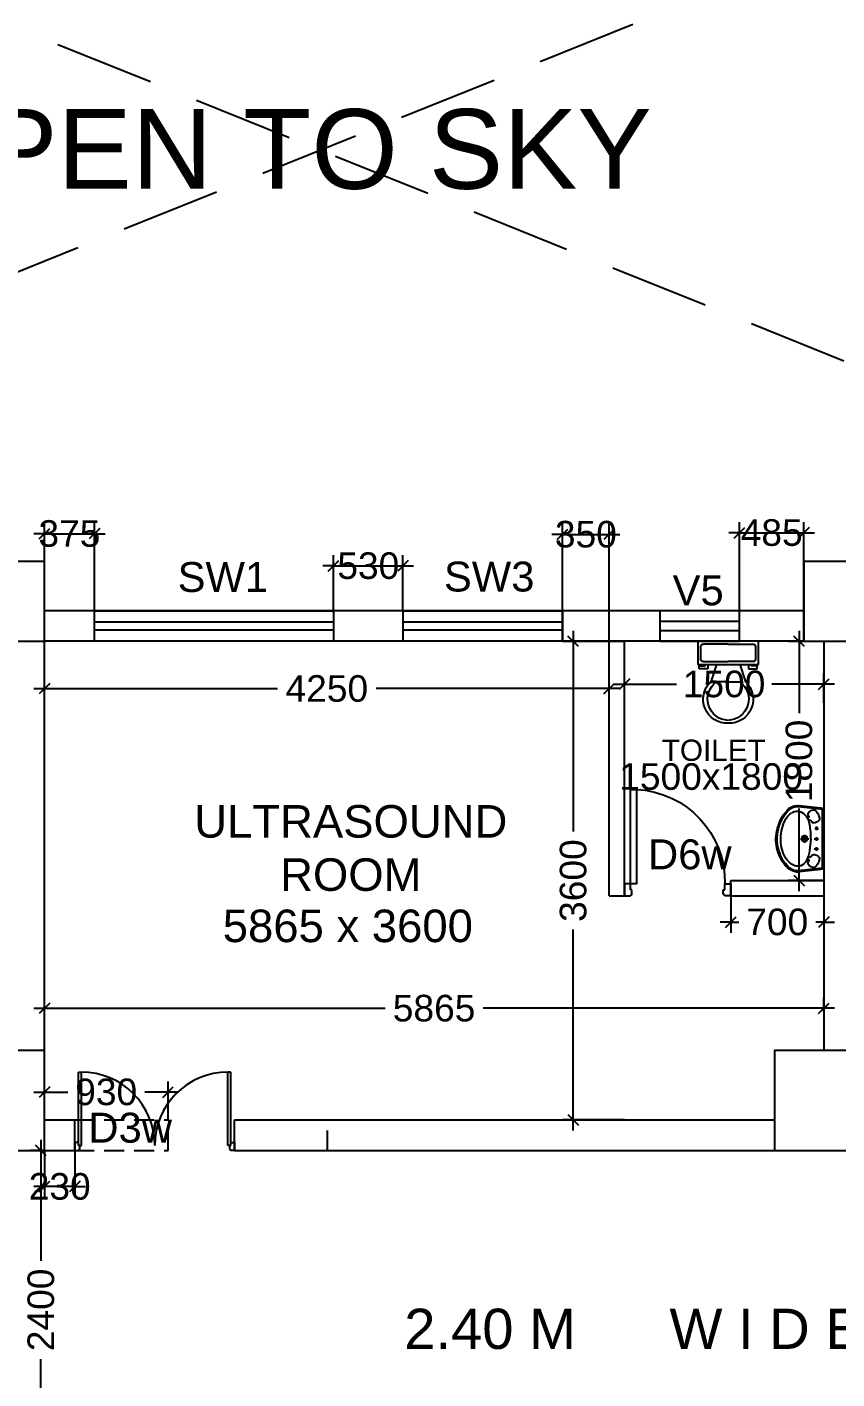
# Model space of a CAD drawing. Extents: x 6345096 to 6738923, y -6490958 to -6305885.
# Drawn here: x 6554546 to 6560640, y -6405190 to -6395018 of the extents above; entities that cross this region are included whole.
import ezdxf
from ezdxf.enums import TextEntityAlignment as Align

# ---------------------------------------------------------------- set-up
doc = ezdxf.new("R2010")
doc.units = 0
doc.header["$LTSCALE"] = 600
doc.header["$MEASUREMENT"] = 0
doc.header["$PDMODE"] = 35
doc.linetypes.add('HIDDEN', pattern=[0.375, 0.25, -0.125])
doc.linetypes.add('HIDDEN2', pattern=[0.1875, 0.125, -0.0625])
doc.layers.get('0').update_dxf_attribs({"linetype": 'CONTINUOUS'})
doc.layers.get('Defpoints').update_dxf_attribs({"linetype": 'CONTINUOUS'})
for name, color, linetype in [('DOOR', 32, 'CONTINUOUS'), ('Duct', 8, 'CONTINUOUS'), ('HS', 251, 'CONTINUOUS'), ('joinery', 7, 'CONTINUOUS'), ('LA-column', 3, 'CONTINUOUS'), ('REVISIONS', 6, 'CONTINUOUS'), ('Room Dim', 1, 'CONTINUOUS'), ('TEXT', 6, 'CONTINUOUS'), ('Toi-Euip', 8, 'CONTINUOUS'), ('toi-fix', 46, 'CONTINUOUS'), ('Walls', 7, 'CONTINUOUS'), ('WIN', 151, 'CONTINUOUS'), ('Working Dim', 5, 'CONTINUOUS')]:
    doc.layers.add(name, color=color, linetype=linetype)
doc.styles.add('ari', font='arial.ttf')
doc.styles.add('ARIAL', font='arial.ttf')
doc.dimstyles.new('int. dim', dxfattribs={"dimtxt": 200, "dimasz": 80, "dimexe": 80, "dimexo": 0, "dimgap": 70, "dimtad": 0, "dimdec": 0, "dimzin": 12, "dimdsep": 46, "dimtxsty": 'ari', "dimblk": 'OBLIQUE', "dimcen": 2, "dimdle": 80, "dimclrd": 256, "dimclre": 256, "dimclrt": 6, "dimadec": 0, "dimazin": 0, "dimtfac": 1, "dimtdec": 0, "dimtix": 1, "dimtmove": 2, "dimatfit": 3, "dimfxl": 1, "dimtolj": 1, "dimtzin": 0, "dimlwd": -1, "dimlwe": -1, "dimarcsym": 0})

# ---------------------------------------------------------------- blocks, each defined once
blk = doc.blocks.new('Z$W@#1275')
at = {"layer": 'DOOR'}
for p, q in [((73, 1500), (0, 1500)), ((0, 1500), (0, 1467)), ((0, 1467), (2, 1467)), ((11, 1456), (11, 1458)), ((11, 1456), (47, 1456)), ((47, 1467), (736, 1467)), ((47, 1467), (47, 1439)), ((47, 1456), (47, 1467)), ((47, 1467), (73, 1467)), ((47, 1439), (736, 1439)), ((73, 1467), (73, 1500)), ((736, 1467), (736, 1439)), ((0, 33), (2, 33)), ((0, 0), (0, 33)), ((73, 0), (0, 0)), ((11, 44), (11, 42)), ((11, 44), (47, 44)), ((47, 61), (736, 61)), ((47, 33), (47, 61)), ((47, 44), (47, 33)), ((47, 33), (736, 33)), ((47, 33), (73, 33)), ((73, 33), (73, 0)), ((736, 33), (736, 61))]:
    blk.add_line(p, q, dxfattribs=at)
for centre, start, end in [((11, 1467), 180, 270), ((11, 33), 90, 180)]:
    blk.add_arc(centre, 9.13, start, end, dxfattribs=at)
at = {"layer": 'DOOR', "color": 145}
for centre, start, end in [((47, 1439), 270, 0), ((47, 61), 0, 90)]:
    blk.add_arc(centre, 689, start, end, dxfattribs=at)
blk = doc.blocks.new('Z$W@#1841')
at = {"layer": 'DOOR'}
for p, q in [((-268, -167), (-317, -167)), ((-317, -167), (-317, -267)), ((-268, -218), (-268, -167)), ((-254, -218), (-268, -218)), ((-254, -254), (-254, -218)), ((519, -254), (519, -218)), ((519, -218), (533, -218)), ((533, -218), (533, -167)), ((533, -167), (583, -167)), ((583, -167), (583, -267)), ((-317, -267), (-268, -267)), ((-268, -267), (-268, -265)), ((-254, -254), (-256, -254)), ((519, -254), (522, -254)), ((533, -267), (533, -265)), ((583, -267), (533, -267))]:
    blk.add_line(p, q, dxfattribs=at)
blk.add_lwpolyline([(482, 633), (482, -167), (533, -167), (533, 633)], close=True, dxfattribs=at)
at = {"layer": 'DOOR', "color": 145}
blk.add_arc((518, -152), 786, 92.6177, 181.1129, dxfattribs=at)
at = {"layer": 'DOOR'}
for centre, start, end in [((-268, -254), 270, 0), ((533, -254), 180, 270)]:
    blk.add_arc(centre, 11.2, start, end, dxfattribs=at)
blk = doc.blocks.new('A$C70ED7303')
at = {"layer": 'toi-fix', "color": 8}
for p, q in [((0, 0), (229, 0)), ((229, 0), (229, -174)), ((-229, 0), (0, 0)), ((-229, -174), (-229, 0)), ((-207, -44), (-207, -131)), ((0, -22), (-185, -22)), ((0, -22), (185, -22)), ((207, -44), (207, -131)), ((229, -174), (-229, -174)), ((-218, -207), (-218, -185)), ((-218, -185), (-174, -185)), ((-185, -153), (0, -153)), ((-174, -185), (-174, -174)), ((-153, -174), (-153, -207)), ((-87, -174), (-131, -305)), ((185, -153), (0, -153)), ((87, -174), (131, -305)), ((153, -174), (153, -207)), ((174, -185), (174, -174)), ((218, -185), (174, -185)), ((218, -207), (218, -185)), ((-153, -207), (-218, -207)), ((153, -207), (218, -207)), ((0, -305), (-87, -305)), ((0, -305), (87, -305))]:
    blk.add_line(p, q, dxfattribs=at)
for centre, major_axis, start_param, end_param in [((-188, -41), (13.6, -13.6), 2.214297, 4.068888), ((188, -41), (13.6, -13.6), 0.643501, 2.498091), ((-188, -134), (-13.6, -13.6), 5.35589, 7.21048), ((188, -134), (-13.6, -13.6), 0.643501, 2.498091), ((-7, -436), (-128, -128), 4.686239, 7.105146), ((5, -435), (-113, -113), 4.541602, 7.039318), ((7, -436), (56, -172), -0.351019, 2.067888), ((-5, -435), (-113, -113), 0.814663, 3.31238)]:
    blk.add_ellipse(centre, major_axis=major_axis, ratio=1, start_param=start_param, end_param=end_param, dxfattribs=at)
blk = doc.blocks.new('A$C1E9F72C1')
at = {"layer": 'Toi-Euip', "color": 8}
for p, q in [((-228, 0), (-249, -186)), ((-228, 0), (228, 0)), ((228, 0), (249, -186)), ((-221, -7), (-242, -193)), ((-213, -10), (209, -10)), ((-64, -55), (-90, -55)), ((-76, -73), (-76, -40)), ((12, -55), (-15, -55)), ((-1, -73), (-1, -40)), ((92, -55), (65, -55)), ((79, -67), (79, -40)), ((221, -6), (242, -193)), ((-30, -145), (31, -145)), ((1, -175), (1, -113))]:
    blk.add_line(p, q, dxfattribs=at)
for centre, radius in [((-76, -55), 6.49), ((-1, -55), 6.49), ((79, -55), 6.49), ((1, -145), 21.7), ((1, -145), 15.6), ((1, -145), 11)]:
    blk.add_circle(centre, radius, dxfattribs=at)
for centre, radius, start, end in [((-208, 15), 24.9, 216.2215, 258.8549), ((208, 16), 26, 271.4204, 321.2513), ((-196, -77), 20.9, 116.809, 207.5092), ((-160, -68), 57.4, 198.3504, 235.0331), ((-125, -156), 127, 109.5864, 129.4018), ((-152, -67), 34.3, 68.6439, 118.0808), ((-168, -75), 49.6, 12.807, 54.9415), ((-115, -115), 27, 106.386, 151.7285), ((-150, -73), 32.2, 330.0791, 16.0346), ((35, -906), 808, 92.48, 98.7772), ((-3, -837), 738, 84.4518, 89.7569), ((152, -73), 32.2, 163.9654, 209.9209), ((170, -75), 49.6, 125.0585, 167.193), ((117, -115), 27, 28.2715, 73.614), ((154, -67), 34.3, 61.9192, 111.3561), ((127, -156), 127, 50.5982, 70.4136), ((163, -68), 57.4, 304.9669, 341.6496), ((198, -77), 20.9, 332.4908, 63.191), ((-166, -197), 84, 173.0041, 196.7608), ((-163, -200), 78.8, 174.8598, 213.2089), ((-110, -193), 95.5, 167.3454, 194.4146), ((-129, -205), 80.8, 113.6187, 156.307), ((-182, -101), 18, 230.4642, 309.5358), ((-164, -121), 8.67, 53.8926, 133.9597), ((-77, -276), 168, 94.0281, 120.4098), ((-163, -122), 8.8, 329.6713, 65.4896), ((-131, -108), 8.62, 142.6961, 276.8474), ((46, -401), 299, 76.1733, 85.7679), ((102, -220), 111, 24.9779, 81.9798), ((135, -107), 7.45, 281.3197, 41.7016), ((164, -122), 7.8, 112.0693, 194.8477), ((166, -121), 8.67, 46.0403, 126.1074), ((184, -101), 18, 230.4642, 309.5358), ((137, -201), 71.5, 327.5919, 23.2221), ((147, -198), 95.2, 311.9105, 2.7762), ((150, -200), 100, 311.3831, 7.6058), ((-141, -199), 107, 191.4479, 227.66), ((-120, -183), 124, 208.7854, 238.1585), ((-16, -67), 289, 226.8801, 256.3199), ((-83, -175), 127, 199.3054, 242.2025), ((-54, -136), 202, 229.3146, 253.0106), ((-13, -73), 250, 238.9436, 269.4813), ((5, -23), 300, 266.1546, 294.5893), ((11, -60), 296, 278.977, 313.6155), ((18, -68), 278, 292.3326, 313.7827), ((77, -165), 141, 291.6868, 328.1397), ((0, -46), 305, 248.1503, 293.8049), ((-4, -83), 277, 253.1484, 282.8609)]:
    blk.add_arc(centre, radius, start, end, dxfattribs=at)
blk = doc.blocks.new('_Oblique')
at = {"color": 0, "linetype": 'ByBlock', "lineweight": -2}
blk.add_line((-0.5, -0.5), (0.5, 0.5), dxfattribs=at)
blk = doc.blocks.new('*D676')
at = {"layer": 'Defpoints', "color": 0, "transparency": 16777216}
for p in [(6559041, -6399640, 5), (6558656, -6403240), (6559041, -6403240, 5)]:
    blk.add_point(p, dxfattribs=at)
at = {"layer": 'Working Dim', "transparency": 16777216}
for p, q in [((6559041, -6399640), (6558576, -6399640)), ((6558656, -6399560), (6558656, -6401071)), ((6558656, -6403320), (6558656, -6401808)), ((6559041, -6403240), (6558576, -6403240))]:
    blk.add_line(p, q, dxfattribs=at)
at = {"layer": 'Working Dim', "transparency": 16777216, "xscale": 80, "yscale": 80, "zscale": 80}
for p, rotation in [((6558656, -6399640), 90), ((6558656, -6403240), 270)]:
    blk.add_blockref('_Oblique', p, dxfattribs=dict(at, rotation=rotation))
at = {"layer": 'Working Dim', "color": 6, "transparency": 16777216, "insert": (6558656, -6401440), "char_height": 200, "attachment_point": 5, "rotation": 90, "style": 'ari'}
blk.add_mtext('\\A1;3600', dxfattribs=at)
blk = doc.blocks.new('*D677')
at = {"layer": 'Defpoints', "color": 0, "transparency": 16777216}
for p in [(6558926, -6399996), (6554677, -6400118, 5), (6558926, -6400118, 5)]:
    blk.add_point(p, dxfattribs=at)
at = {"layer": 'Working Dim', "transparency": 16777216}
for p, q in [((6554677, -6400118), (6554677, -6399916)), ((6558926, -6400118), (6558926, -6399916)), ((6554597, -6399996), (6556430, -6399996)), ((6559006, -6399996), (6557174, -6399996))]:
    blk.add_line(p, q, dxfattribs=at)
at = {"layer": 'Working Dim', "transparency": 16777216, "xscale": 80, "yscale": 80, "zscale": 80, "rotation": 180}
blk.add_blockref('_Oblique', (6554677, -6399996), dxfattribs=at)
at = {"layer": 'Working Dim', "transparency": 16777216, "xscale": 80, "yscale": 80, "zscale": 80}
blk.add_blockref('_Oblique', (6558926, -6399996), dxfattribs=at)
at = {"layer": 'Working Dim', "color": 6, "transparency": 16777216, "insert": (6556802, -6399996), "char_height": 200, "attachment_point": 5, "style": 'ari'}
blk.add_mtext('\\A1;4250', dxfattribs=at)
blk = doc.blocks.new('*D678')
at = {"layer": 'Defpoints', "color": 0, "transparency": 16777216}
for p in [(6560541, -6402401), (6554677, -6402425, 5), (6560541, -6402425, 5)]:
    blk.add_point(p, dxfattribs=at)
at = {"layer": 'Working Dim', "transparency": 16777216}
for p, q in [((6554597, -6402401), (6557240, -6402401)), ((6554677, -6402425), (6554677, -6402321)), ((6560621, -6402401), (6557979, -6402401)), ((6560541, -6402425), (6560541, -6402321))]:
    blk.add_line(p, q, dxfattribs=at)
at = {"layer": 'Working Dim', "transparency": 16777216, "xscale": 80, "yscale": 80, "zscale": 80, "rotation": 180}
blk.add_blockref('_Oblique', (6554677, -6402401), dxfattribs=at)
at = {"layer": 'Working Dim', "transparency": 16777216, "xscale": 80, "yscale": 80, "zscale": 80}
blk.add_blockref('_Oblique', (6560541, -6402401), dxfattribs=at)
at = {"layer": 'Working Dim', "color": 6, "transparency": 16777216, "insert": (6557609, -6402401), "char_height": 200, "attachment_point": 5, "style": 'ari'}
blk.add_mtext('\\A1;5865', dxfattribs=at)
blk = doc.blocks.new('*D679')
at = {"layer": 'Defpoints', "color": 0, "transparency": 16777216}
for p in [(6554677, -6403031), (6554677, -6403240, 5), (6555607, -6403240, 5)]:
    blk.add_point(p, dxfattribs=at)
at = {"layer": 'Working Dim', "transparency": 16777216}
for p, q in [((6554677, -6403240), (6554677, -6402951)), ((6555607, -6403240), (6555607, -6402951)), ((6554597, -6403031), (6554852, -6403031)), ((6555687, -6403031), (6555433, -6403031))]:
    blk.add_line(p, q, dxfattribs=at)
at = {"layer": 'Working Dim', "transparency": 16777216, "xscale": 80, "yscale": 80, "zscale": 80, "rotation": 180}
blk.add_blockref('_Oblique', (6554677, -6403031), dxfattribs=at)
at = {"layer": 'Working Dim', "transparency": 16777216, "xscale": 80, "yscale": 80, "zscale": 80}
blk.add_blockref('_Oblique', (6555607, -6403031), dxfattribs=at)
at = {"layer": 'Working Dim', "color": 6, "transparency": 16777216, "insert": (6555142, -6403031), "char_height": 200, "attachment_point": 5, "style": 'ari'}
blk.add_mtext('\\A1;930', dxfattribs=at)
blk = doc.blocks.new('*D680')
at = {"layer": 'Defpoints', "color": 0, "transparency": 16777216}
for p in [(6560541, -6399962), (6559041, -6400102, 5), (6560541, -6400102, 5)]:
    blk.add_point(p, dxfattribs=at)
at = {"layer": 'Working Dim', "transparency": 16777216}
for p, q in [((6558961, -6399962), (6559433, -6399962)), ((6559041, -6400102), (6559041, -6399882)), ((6560621, -6399962), (6560150, -6399962)), ((6560541, -6400102), (6560541, -6399882))]:
    blk.add_line(p, q, dxfattribs=at)
at = {"layer": 'Working Dim', "transparency": 16777216, "xscale": 80, "yscale": 80, "zscale": 80, "rotation": 180}
blk.add_blockref('_Oblique', (6559041, -6399962), dxfattribs=at)
at = {"layer": 'Working Dim', "transparency": 16777216, "xscale": 80, "yscale": 80, "zscale": 80}
blk.add_blockref('_Oblique', (6560541, -6399962), dxfattribs=at)
at = {"layer": 'Working Dim', "color": 6, "transparency": 16777216, "insert": (6559791, -6399962), "char_height": 200, "attachment_point": 5, "style": 'ari'}
blk.add_mtext('\\A1;1500', dxfattribs=at)
blk = doc.blocks.new('*D681')
at = {"layer": 'Defpoints', "color": 0, "transparency": 16777216}
for p in [(6560541, -6399640, 5), (6560355, -6401440), (6560541, -6401440, 5)]:
    blk.add_point(p, dxfattribs=at)
at = {"layer": 'Working Dim', "transparency": 16777216}
for p, q in [((6560541, -6399640), (6560275, -6399640)), ((6560355, -6399560), (6560355, -6400181)), ((6560355, -6401520), (6560355, -6400898)), ((6560541, -6401440), (6560275, -6401440))]:
    blk.add_line(p, q, dxfattribs=at)
at = {"layer": 'Working Dim', "transparency": 16777216, "xscale": 80, "yscale": 80, "zscale": 80}
for p, rotation in [((6560355, -6399640), 90), ((6560355, -6401440), 270)]:
    blk.add_blockref('_Oblique', p, dxfattribs=dict(at, rotation=rotation))
at = {"layer": 'Working Dim', "color": 6, "transparency": 16777216, "insert": (6560355, -6400540), "char_height": 200, "attachment_point": 5, "rotation": 90, "style": 'ari'}
blk.add_mtext('\\A1;1800', dxfattribs=at)
blk = doc.blocks.new('*D684')
at = {"layer": 'Defpoints', "color": 0, "transparency": 16777216}
for p in [(6560391, -6398823), (6559906, -6399640, 2), (6560391, -6399640, 5)]:
    blk.add_point(p, dxfattribs=at)
at = {"layer": 'Working Dim', "transparency": 16777216}
for p, q in [((6559906, -6398823), (6559826, -6398823)), ((6559906, -6399640), (6559906, -6398743)), ((6559906, -6398823), (6560391, -6398823)), ((6560391, -6399640), (6560391, -6398743)), ((6560391, -6398823), (6560471, -6398823))]:
    blk.add_line(p, q, dxfattribs=at)
at = {"layer": 'Working Dim', "transparency": 16777216, "xscale": 80, "yscale": 80, "zscale": 80}
blk.add_blockref('_Oblique', (6559906, -6398823), dxfattribs=at)
at = {"layer": 'Working Dim', "transparency": 16777216, "xscale": 80, "yscale": 80, "zscale": 80, "rotation": 180}
blk.add_blockref('_Oblique', (6560391, -6398823), dxfattribs=at)
at = {"layer": 'Working Dim', "color": 6, "transparency": 16777216, "insert": (6560149, -6398823), "char_height": 200, "attachment_point": 5, "style": 'ari'}
blk.add_mtext('\\A1;485', dxfattribs=at)
blk = doc.blocks.new('*D685')
at = {"layer": 'Defpoints', "color": 0, "transparency": 16777216}
for p in [(6555053, -6398830), (6554677, -6399640, 5), (6555053, -6399640, 2)]:
    blk.add_point(p, dxfattribs=at)
at = {"layer": 'Working Dim', "transparency": 16777216}
for p, q in [((6554677, -6398830), (6554597, -6398830)), ((6554677, -6399640), (6554677, -6398750)), ((6554677, -6398830), (6555053, -6398830)), ((6555053, -6399640), (6555053, -6398750)), ((6555053, -6398830), (6555133, -6398830))]:
    blk.add_line(p, q, dxfattribs=at)
at = {"layer": 'Working Dim', "transparency": 16777216, "xscale": 80, "yscale": 80, "zscale": 80}
blk.add_blockref('_Oblique', (6554677, -6398830), dxfattribs=at)
at = {"layer": 'Working Dim', "transparency": 16777216, "xscale": 80, "yscale": 80, "zscale": 80, "rotation": 180}
blk.add_blockref('_Oblique', (6555053, -6398830), dxfattribs=at)
at = {"layer": 'Working Dim', "color": 6, "transparency": 16777216, "insert": (6554865, -6398830), "char_height": 200, "attachment_point": 5, "style": 'ari'}
blk.add_mtext('\\A1;375', dxfattribs=at)
blk = doc.blocks.new('*D686')
at = {"layer": 'Defpoints', "color": 0, "transparency": 16777216}
for p in [(6558926, -6398835), (6558576, -6399640), (6558926, -6399640, 5)]:
    blk.add_point(p, dxfattribs=at)
at = {"layer": 'Working Dim', "transparency": 16777216}
for p, q in [((6558576, -6398835), (6558496, -6398835)), ((6558576, -6399640), (6558576, -6398755)), ((6558576, -6398835), (6558926, -6398835)), ((6558926, -6399640), (6558926, -6398755)), ((6558926, -6398835), (6559006, -6398835))]:
    blk.add_line(p, q, dxfattribs=at)
at = {"layer": 'Working Dim', "transparency": 16777216, "xscale": 80, "yscale": 80, "zscale": 80}
blk.add_blockref('_Oblique', (6558576, -6398835), dxfattribs=at)
at = {"layer": 'Working Dim', "transparency": 16777216, "xscale": 80, "yscale": 80, "zscale": 80, "rotation": 180}
blk.add_blockref('_Oblique', (6558926, -6398835), dxfattribs=at)
at = {"layer": 'Working Dim', "color": 6, "transparency": 16777216, "insert": (6558751, -6398835), "char_height": 200, "attachment_point": 5, "style": 'ari'}
blk.add_mtext('\\A1;350', dxfattribs=at)
blk = doc.blocks.new('*D696')
at = {"layer": 'Defpoints', "color": 0, "transparency": 16777216}
for p in [(6554651, -6403470), (6554678, -6403470, 8), (6554677, -6405870, 2)]:
    blk.add_point(p, dxfattribs=at)
at = {"layer": 'Working Dim', "transparency": 16777216}
for p, q in [((6554651, -6403390), (6554651, -6404300)), ((6554678, -6403470), (6554571, -6403470)), ((6554651, -6405950), (6554651, -6405040)), ((6554677, -6405870), (6554571, -6405870))]:
    blk.add_line(p, q, dxfattribs=at)
at = {"layer": 'Working Dim', "transparency": 16777216, "xscale": 80, "yscale": 80, "zscale": 80}
for p, rotation in [((6554651, -6403470), 90), ((6554651, -6405870), 270)]:
    blk.add_blockref('_Oblique', p, dxfattribs=dict(at, rotation=rotation))
at = {"layer": 'Working Dim', "color": 6, "transparency": 16777216, "insert": (6554651, -6404670), "char_height": 200, "attachment_point": 5, "rotation": 90, "style": 'ari'}
blk.add_mtext('\\A1;2400', dxfattribs=at)
blk = doc.blocks.new('*D1094')
at = {"layer": 'Defpoints', "color": 0, "transparency": 16777216}
for p in [(6559841, -6401555, 5), (6560541, -6401555, 5), (6559841, -6401752)]:
    blk.add_point(p, dxfattribs=at)
at = {"layer": 'Working Dim', "transparency": 16777216}
for p, q in [((6559841, -6401555), (6559841, -6401832)), ((6560541, -6401555), (6560541, -6401832)), ((6559841, -6401752), (6559761, -6401752)), ((6559841, -6401752), (6559902, -6401752)), ((6560541, -6401752), (6560481, -6401752)), ((6560541, -6401752), (6560621, -6401752))]:
    blk.add_line(p, q, dxfattribs=at)
at = {"layer": 'Working Dim', "transparency": 16777216, "xscale": 80, "yscale": 80, "zscale": 80}
blk.add_blockref('_Oblique', (6559841, -6401752), dxfattribs=at)
at = {"layer": 'Working Dim', "transparency": 16777216, "xscale": 80, "yscale": 80, "zscale": 80, "rotation": 180}
blk.add_blockref('_Oblique', (6560541, -6401752), dxfattribs=at)
at = {"layer": 'Working Dim', "color": 6, "transparency": 16777216, "insert": (6560191, -6401752), "char_height": 200, "attachment_point": 5, "style": 'ari'}
blk.add_mtext('\\A1;700', dxfattribs=at)
blk = doc.blocks.new('*D1801')
at = {"layer": 'Defpoints', "color": 0, "transparency": 16777216}
for p in [(6554677, -6403470), (6554907, -6403470), (6554677, -6403742)]:
    blk.add_point(p, dxfattribs=at)
at = {"layer": 'REVISIONS', "color": 8, "transparency": 16777216}
for p, q in [((6554677, -6403470), (6554677, -6403822)), ((6554907, -6403470), (6554907, -6403822)), ((6554677, -6403742), (6554597, -6403742)), ((6554907, -6403742), (6554677, -6403742)), ((6554907, -6403742), (6554987, -6403742))]:
    blk.add_line(p, q, dxfattribs=at)
at = {"layer": 'REVISIONS', "color": 8, "transparency": 16777216, "xscale": 80, "yscale": 80, "zscale": 80}
blk.add_blockref('_Oblique', (6554677, -6403742), dxfattribs=at)
at = {"layer": 'REVISIONS', "color": 8, "transparency": 16777216, "xscale": 80, "yscale": 80, "zscale": 80, "rotation": 180}
blk.add_blockref('_Oblique', (6554907, -6403742), dxfattribs=at)
at = {"layer": 'REVISIONS', "color": 6, "transparency": 16777216, "insert": (6554792, -6403742), "char_height": 200, "attachment_point": 5, "style": 'ari'}
blk.add_mtext('\\A1;230', dxfattribs=at)
blk = doc.blocks.new('*D1866')
at = {"layer": 'Defpoints', "color": 0, "transparency": 16777216}
for p in [(6557375, -6399072), (6556853, -6399410, 2), (6557375, -6399410, 2)]:
    blk.add_point(p, dxfattribs=at)
at = {"layer": 'Working Dim', "transparency": 16777216}
for p, q in [((6556853, -6399410), (6556853, -6398992)), ((6557375, -6399410), (6557375, -6398992)), ((6556853, -6399072), (6556773, -6399072)), ((6556853, -6399072), (6557375, -6399072)), ((6557375, -6399072), (6557455, -6399072))]:
    blk.add_line(p, q, dxfattribs=at)
at = {"layer": 'Working Dim', "transparency": 16777216, "xscale": 80, "yscale": 80, "zscale": 80}
blk.add_blockref('_Oblique', (6556853, -6399072), dxfattribs=at)
at = {"layer": 'Working Dim', "transparency": 16777216, "xscale": 80, "yscale": 80, "zscale": 80, "rotation": 180}
blk.add_blockref('_Oblique', (6557375, -6399072), dxfattribs=at)
at = {"layer": 'Working Dim', "color": 6, "transparency": 16777216, "insert": (6557114, -6399072), "char_height": 200, "attachment_point": 5, "style": 'ari'}
blk.add_mtext('\\A1;530', dxfattribs=at)
blk = doc.blocks.new('A$C2CD672AE')
at = {"layer": 'Walls', "color": 8, "linetype": 'HIDDEN'}
for p, q in [((30072.1, 57014.3), (24358.1, 57014.3)), ((30072.1, 56784.3), (24358.1, 56784.3)), ((24358.1, 54984.3), (24358.1, 56784.3)), ((24358.1, 53704.4), (24358.1, 56784.3)), ((28607.1, 54869.3), (28607.1, 56784.3)), ((28722.1, 54869.3), (28722.1, 56784.3)), ((29522.1, 56784.3), (29522.1, 56784.3)), ((30222.1, 56784.3), (30222.1, 53704.2)), ((29522.1, 54984.3), (30222.1, 54984.3)), ((29522.1, 54869.3), (29522.1, 54984.3)), ((24358.1, 53704.4), (24358.1, 54869.3)), ((28607.1, 54869.3), (28722.1, 54869.3)), ((29522.1, 54869.3), (30222.1, 54869.3)), ((24358.1, 53184.4), (25287.8, 53184.4)), ((25287.8, 52954.4), (25287.8, 53184.4)), ((26487.8, 53184.4), (29852.1, 53184.4)), ((26487.8, 52954.4), (26487.8, 53184.4)), ((24358.1, 52954.4), (25287.8, 52954.4)), ((24358.1, 52954.4), (25287.8, 52954.4)), ((26487.8, 52954.4), (29852.1, 52954.4))]:
    blk.add_line(p, q, dxfattribs=at)

msp = doc.modelspace()

# ---------------------------------------------------------------- linework, layer by layer
at = {"layer": 'Duct', "color": 8, "linetype": 'HIDDEN2', "ltscale": 10}
for p, q in [((6565365.849, -6392479.577, 1.756), (6548516.936, -6399260.842, 1.699)), ((6548516.936, -6392628.528, 1.755), (6565365.849, -6399409.793, 1.698))]:
    msp.add_line(p, q, dxfattribs=at)
at = {"layer": 'LA-column', "color": 2, "elevation": 2.39}
for points in [[(6554677.527, -6399639.615), (6554677.527, -6399039.615), (6554227.527, -6399039.615), (6554227.527, -6399639.615)], [(6560771.528, -6399639.615), (6560771.528, -6399039.615), (6560391.528, -6399039.615), (6560391.528, -6399639.615)], [(6554677.527, -6403469.616), (6554677.527, -6402719.616), (6554077.527, -6402719.616), (6554077.527, -6403469.616)], [(6560771.528, -6403469.612), (6560771.528, -6402719.612), (6560171.528, -6402719.612), (6560171.528, -6403469.612)]]:
    msp.add_lwpolyline(points, close=True, dxfattribs=at)
at = {"layer": 'Walls', "linetype": 'Continuous'}
for p, q in [((6560391.437, -6399409.574), (6554677.437, -6399409.574)), ((6560391.437, -6399639.574), (6554677.437, -6399639.574)), ((6554677.437, -6402719.548), (6554677.437, -6399639.574)), ((6558926.437, -6401554.597), (6558926.437, -6399639.574)), ((6559041.437, -6401554.597), (6559041.437, -6399639.574)), ((6559841.437, -6399639.597), (6559841.437, -6399639.574)), ((6560541.443, -6399639.596), (6560541.437, -6402719.671)), ((6559841.437, -6401439.597), (6560541.437, -6401439.597)), ((6559841.437, -6401554.597), (6559841.437, -6401439.597)), ((6558926.437, -6401554.597), (6559041.437, -6401554.597)), ((6559841.437, -6401554.597), (6560541.437, -6401554.597)), ((6554677.439, -6403239.551), (6554907.142, -6403239.551)), ((6554907.142, -6403469.551), (6554907.142, -6403239.551)), ((6556107.142, -6403239.552), (6560171.437, -6403239.551)), ((6556107.142, -6403469.552), (6556107.142, -6403239.552)), ((6554677.439, -6403469.551), (6554907.142, -6403469.551)), ((6554677.439, -6403469.551), (6554907.142, -6403469.551)), ((6556107.142, -6403469.552), (6560171.437, -6403469.551))]:
    msp.add_line(p, q, dxfattribs=at)
at = {"layer": 'Walls'}
for p, q in [((6554677.437, -6401439.597), (6554677.437, -6399639.574)), ((6554677.437, -6402719.551), (6554677.437, -6401554.597))]:
    msp.add_line(p, q, dxfattribs=at)
at = {"layer": 'WIN', "linetype": 'Continuous', "elevation": 2.39}
for points in [[(6555052.861, -6399409.525), (6556852.861, -6399409.525), (6556852.861, -6399639.525), (6555052.861, -6399639.525)], [(6557375.397, -6399409.597), (6558575.397, -6399409.597), (6558575.397, -6399639.597), (6557375.397, -6399639.597)], [(6559906.437, -6399409.597), (6559306.437, -6399409.597), (6559306.437, -6399639.597), (6559906.437, -6399639.598)], [(6555052.861, -6399492.308), (6556852.861, -6399492.308), (6556852.861, -6399556.742), (6555052.861, -6399556.742)], [(6557375.397, -6399492.381), (6558575.397, -6399492.381), (6558575.397, -6399556.814), (6557375.397, -6399556.814)], [(6559906.437, -6399490.938), (6559306.437, -6399490.938), (6559306.437, -6399558.257), (6559906.437, -6399558.257)]]:
    msp.add_lwpolyline(points, close=True, dxfattribs=at)

# ---------------------------------------------------------------- block references
at = {"layer": 'DOOR', "linetype": 'Continuous', "xscale": -0.8887360580265522, "yscale": 0.8887360580265522, "zscale": 0.8887360580265522}
msp.add_blockref('Z$W@#1841', (6559559.318, -6401316.942, 2.39), dxfattribs=at)
at = {"layer": 'DOOR', "xscale": 0.8000117540359497, "yscale": 0.8000117540359497, "zscale": 0.8000117540359497, "rotation": 90}
msp.add_blockref('Z$W@#1275', (6556107.142, -6403469.555, 2.39), dxfattribs=at)
at = {"layer": 'HS'}
msp.add_blockref('A$C2CD672AE', (6530319.294, -6456423.902, 8.17), dxfattribs=at)
at = {"layer": 'Toi-Euip', "color": 31, "xscale": -1, "rotation": 270}
msp.add_blockref('A$C1E9F72C1', (6560541.437, -6401125.867, 2.39), dxfattribs=at)
at = {"layer": 'toi-fix', "linetype": 'Continuous', "xscale": -1}
msp.add_blockref('A$C70ED7303', (6559821.456, -6399639.597, 2.39), dxfattribs=at)

# ---------------------------------------------------------------- texts
at = {"layer": 'Duct', "color": 7, "style": 'ari'}
msp.add_text('OPEN TO SKY', height=600, dxfattribs=at).set_placement((6556405.657, -6396235.384, 1.727), align=Align.CENTER)
at = {"layer": 'joinery', "style": 'ari'}
for s, p in [('SW1', (6556019.921, -6399268.573, 2.39)), ('SW3', (6558023.708, -6399265.099, 2.39)), ('V5', (6559596.005, -6399368.81, 4.121))]:
    msp.add_text(s, height=225, dxfattribs=at).set_placement(p, align=Align.CENTER)
for s, p in [('D6w', (6559218.866, -6401354.924, 2.39)), ('D3w', (6555008.018, -6403411.63, 3.086))]:
    msp.add_text(s, height=225, dxfattribs=at).set_placement(p)
at = {"layer": 'Room Dim', "style": 'ARIAL'}
msp.add_text('1500x1800', height=200, dxfattribs=at).set_placement((6559693.455, -6400757.168, 2.39), align=Align.CENTER)
at = {"layer": 'Room Dim', "linetype": 'Continuous', "style": 'ari'}
msp.add_text('5865 x 3600', height=244.8, rotation=0.001068, dxfattribs=at).set_placement((6556960.032, -6401903.114, 3.421), align=Align.CENTER)
at = {"layer": 'TEXT', "color": 7, "style": 'ARIAL'}
for s, height, p in [('TOILET', 160, (6559713.209, -6400539.327, 2.39)), ('2.40 M      W I D E      C O R R I D O R', 302.4, (6561022.286, -6404963.544, 7.636))]:
    msp.add_text(s, height=height, dxfattribs=at).set_placement(p, align=Align.CENTER)
at = {"layer": 'TEXT', "color": 7, "linetype": 'Continuous', "style": 'ari'}
msp.add_text('ULTRASOUND', height=244.8, dxfattribs=at).set_placement((6556982.369, -6401116.68, -1.477), align=Align.CENTER)
msp.add_text('ROOM', height=244.8, rotation=359.998932, dxfattribs=at).set_placement((6556982.365, -6401517.252, -1.477), align=Align.CENTER)

# ---------------------------------------------------------------- dimensions: what is measured, and where the dimension line sits
at = {"layer": 'REVISIONS', "color": 8}
dim = msp.add_linear_dim(base=(6554677.439, -6403741.741), p1=(6554907.142, -6403469.551), p2=(6554677.439, -6403469.551), dimstyle='int. dim', override={"dimtxt": 200, "dimclrd": 8, "dimclre": 8, "dimarcsym": 1}, dxfattribs=at)
dim.commit()
dim.dimension.update_dxf_attribs({"geometry": '*D1801', "text_midpoint": (6554792.29, -6403741.741)})
at = {"layer": 'Working Dim', "color": 6}
for base, p1, p2, picture, middle in [((6555052.861, -6398829.8), (6554677.437, -6399639.574, 5.131), (6555052.861, -6399639.574, 2.39), '*D685', (6554865.149, -6398829.8)), ((6558926.437, -6398834.656), (6558576.083, -6399639.574), (6558926.437, -6399639.574, 5.131), '*D686', (6558751.26, -6398834.656)), ((6560391.437, -6398822.923), (6559906.437, -6399639.597, 2.39), (6560391.437, -6399639.597, 5.131), '*D684', (6560148.937, -6398822.923)), ((6560541.442, -6399961.579), (6559041.437, -6400102.007, 5.131), (6560541.442, -6400102.009, 5.131), '*D680', (6559791.44, -6399961.579)), ((6559841.437, -6401751.72), (6560541.44, -6401554.597, 5.131), (6559841.437, -6401554.597, 5.131), '*D1094', (6560191.439, -6401751.72)), ((6554677.439, -6403031.064), (6555607.142, -6403239.551, 5.131), (6554677.439, -6403239.551, 5.131), '*D679', (6555142.291, -6403031.064))]:
    dim = msp.add_linear_dim(base=base, p1=p1, p2=p2, dimstyle='int. dim', override={"dimtxt": 200, "dimarcsym": 1}, dxfattribs=at)
    dim.commit()
    dim.dimension.update_dxf_attribs({"geometry": picture, "text_midpoint": middle})
for base, p1, p2, text, picture, middle in [((6557375.397, -6399072.305), (6556852.861, -6399409.525, 2.39), (6557375.397, -6399409.525, 2.39), '530', '*D1866', (6557114.129, -6399072.305)), ((6558926.437, -6399996.28), (6554677.437, -6400118.284, 5.131), (6558926.437, -6400118.284, 5.131), '4250', '*D677', (6556801.937, -6399996.28)), ((6560541.438, -6402400.661), (6554677.437, -6402424.503, 5.131), (6560541.438, -6402424.514, 5.131), '5865', '*D678', (6557609.438, -6402400.661))]:
    dim = msp.add_linear_dim(base=base, p1=p1, p2=p2, text=text, dimstyle='int. dim', override={"dimtxt": 200, "dimarcsym": 1}, dxfattribs=at)
    dim.commit()
    dim.dimension.update_dxf_attribs({"geometry": picture, "text_midpoint": middle})
for base, p1, p2, picture, middle in [((6558656.083, -6403239.551), (6559041.437, -6399639.574, 5.131), (6559041.438, -6403239.551, 5.131), '*D676', (6558656.083, -6401439.563)), ((6560355.145, -6401439.597), (6560541.443, -6399639.596, 5.131), (6560541.443, -6401439.597, 5.131), '*D681', (6560355.145, -6400539.597)), ((6554651.315, -6403469.616), (6554677.437, -6405869.7, 2.39), (6554677.527, -6403469.616, 7.521), '*D696', (6554651.315, -6404669.658))]:
    dim = msp.add_linear_dim(base=base, p1=p1, p2=p2, angle=90, dimstyle='int. dim', override={"dimtxt": 200, "dimarcsym": 1}, dxfattribs=at)
    dim.commit()
    dim.dimension.update_dxf_attribs({"geometry": picture, "text_midpoint": middle})

doc.saveas('drawing.dxf')
